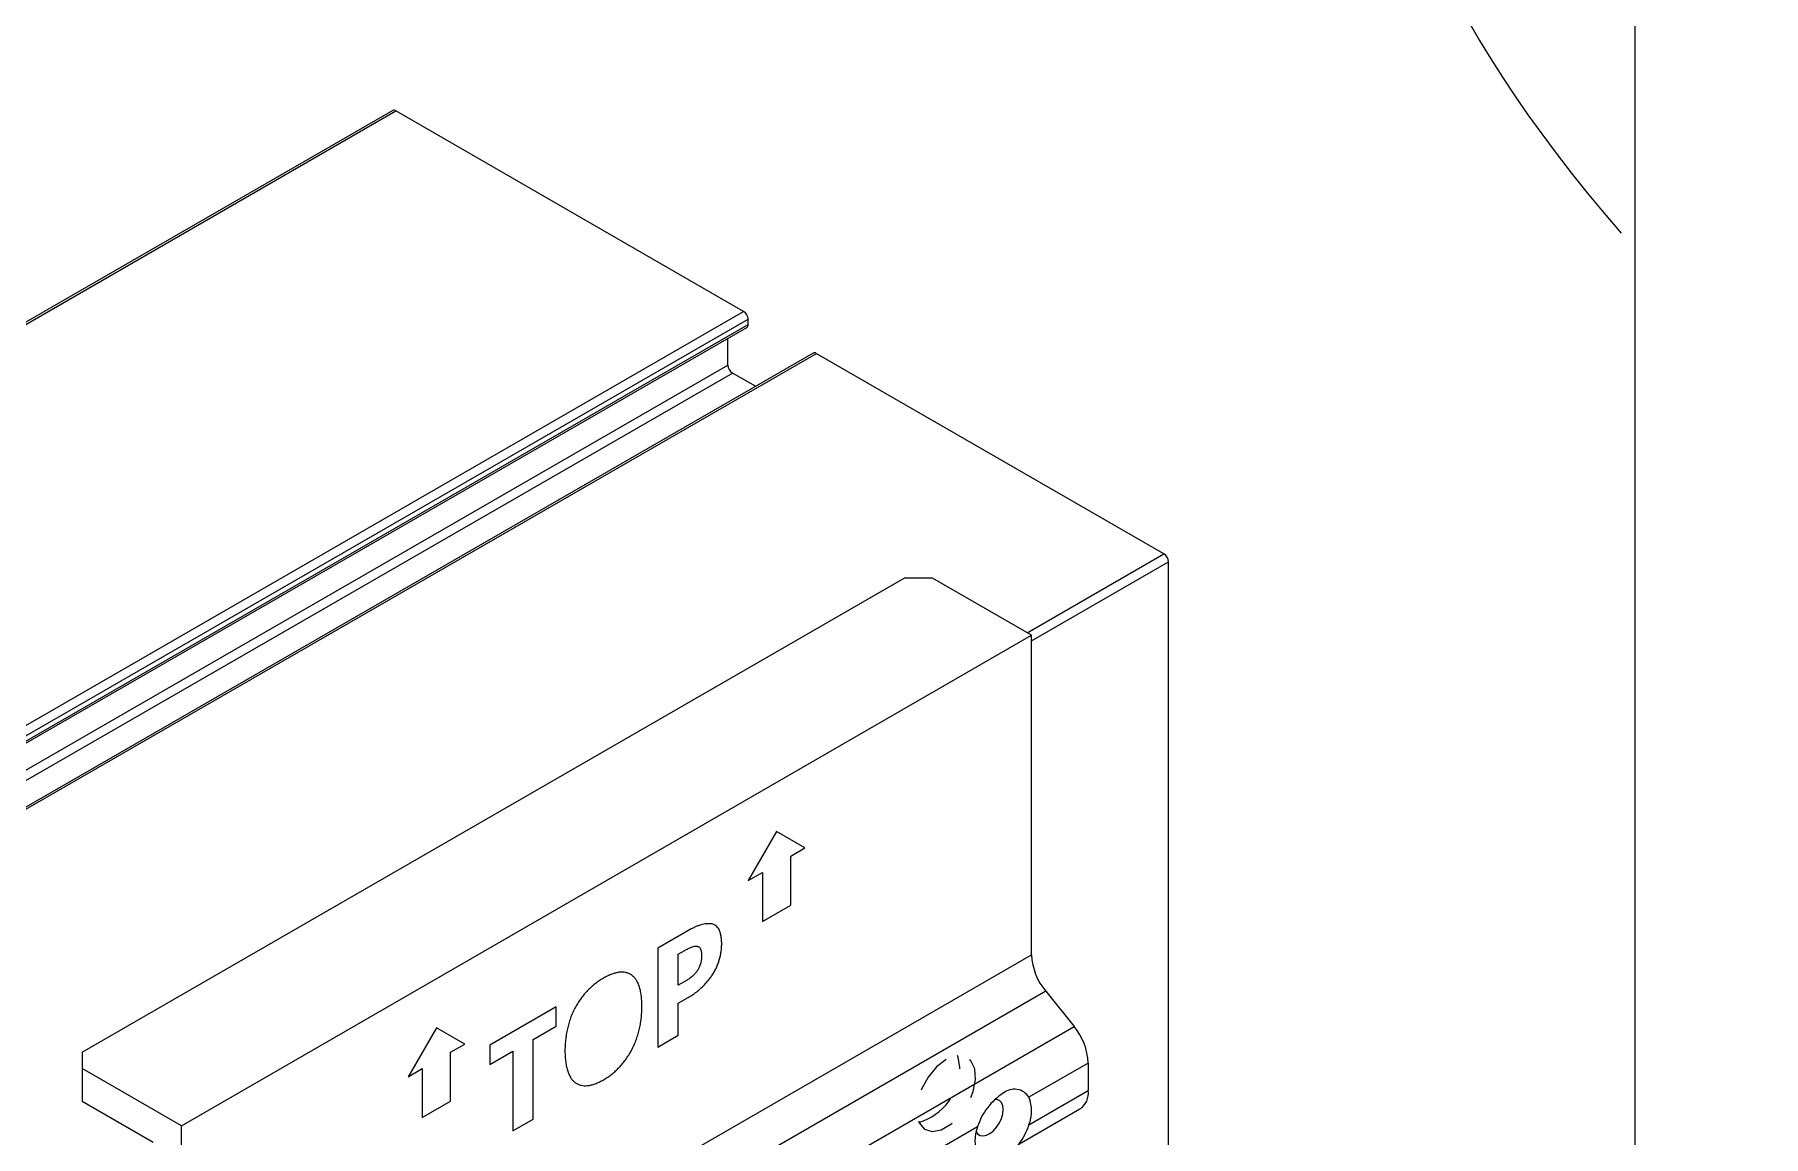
# Model space of a CAD drawing. Header units: inches. Extents: x -4.3 to 17.5, y -13.3 to 0.
# Drawn here: x 12.1 to 17.49, y -8.77 to -5.34 of the extents above; entities that cross this region are included whole.
import ezdxf

# ---------------------------------------------------------------- set-up
doc = ezdxf.new("R2010")
doc.units = ezdxf.units.IN
doc.header["$LTSCALE"] = 0.5
doc.header["$MEASUREMENT"] = 0
doc.linetypes.add('HIDDEN', pattern=[0.375, 0.25, -0.125])
doc.layers.add('Dimension', color=10, linetype='CONTINUOUS')
doc.layers.add('Housing', color=150, linetype='CONTINUOUS')
doc.layers.add('Jig', color=41, linetype='CONTINUOUS', lineweight=13)
doc.layers.add('Text-Unprinted', color=131, linetype='CONTINUOUS', plot=False)

msp = doc.modelspace()

# ---------------------------------------------------------------- linework, layer by layer
at = {"layer": 'Dimension', "transparency": 16777216}
for points in [[(11.067616, 0), (12.242966, -1.36695), (11.433224, -2.977638), (10.623481, -4.588327), (11.798832, -5.955277)], [(16.317616, 0), (17.492966, -1.36695), (16.683224, -2.977638), (15.873481, -4.588327), (17.048832, -5.955277)]]:
    msp.add_open_spline(points, degree=3, dxfattribs=at)
at = {"layer": 'Housing', "linetype": 'Continuous', "lineweight": 25, "transparency": 16777216}
for p, q in [((13.217941, -5.572223), (9.709756, -7.596888)), ((9.719644, -7.597683), (13.22794, -5.573213)), ((14.312244, -6.199168), (13.22794, -5.573213)), ((10.803405, -8.223325), (14.312357, -6.199241)), ((10.815386, -8.272287), (14.322243, -6.249151)), ((10.818056, -8.247522), (14.326386, -6.223802)), ((10.81809, -8.263833), (14.3264, -6.240125)), ((14.326386, -6.239994), (14.326386, -6.223663)), ((14.263188, -6.366819), (14.263188, -6.283242)), ((14.528961, -6.329059), (11.020776, -8.353724)), ((11.030196, -8.354163), (14.53908, -6.330118)), ((15.623264, -6.956004), (14.53896, -6.330049)), ((10.754892, -8.390681), (14.263194, -6.366946)), ((10.768535, -8.415458), (14.277446, -6.39138)), ((14.349225, -6.432818), (14.27733, -6.391314)), ((15.196664, -7.201956), (15.623264, -6.956004)), ((15.210335, -7.226723), (15.637406, -6.980499)), ((15.637406, -10.214001), (15.637406, -6.980499))]:
    msp.add_line(p, q, dxfattribs=at)
at = {"layer": 'Housing', "linetype": 'HIDDEN', "lineweight": 25, "transparency": 16777216, "flags": 128}
for points in [[(14.943919, -8.533792), (14.914071, -8.556774), (14.887458, -8.588769), (14.866963, -8.626309), (14.854808, -8.665327), (14.852309, -8.701594), (14.859737, -8.731179), (14.876288, -8.750878), (14.900168, -8.758556), (14.928789, -8.753379), (14.959049, -8.735911), (14.98767, -8.708042), (15.011549, -8.672794), (15.0281, -8.633986), (15.035529, -8.595823), (15.03303, -8.562441), (15.020874, -8.537458), (15.00038, -8.523581), (14.973766, -8.522313), (14.943919, -8.533792)], [(14.986345, -8.558302), (14.981364, -8.52671), (14.97927, -8.521548)]]:
    msp.add_lwpolyline(points, dxfattribs=at)
at = {"layer": 'Housing', "linetype": 'Continuous', "lineweight": 25, "transparency": 16777216}
for centre, radius, start, end in [((13.222082, -5.58139), 0.01006, 54.382425, 114.307116), ((14.295682, -6.22506), 0.030736, 2.605478, 57.394522), ((14.316586, -6.241076), 0.00986, 305.013309, 6.298767), ((14.533102, -6.338226), 0.01006, 54.382425, 114.307116), ((14.293893, -6.365422), 0.030736, 182.605478, 237.394522), ((15.606702, -6.981896), 0.030736, 2.604843, 57.395008)]:
    msp.add_arc(centre, radius, start, end, dxfattribs=at)
at = {"layer": 'Housing', "linetype": 'HIDDEN', "lineweight": 25, "transparency": 16777216}
msp.add_arc((14.80971, -8.560154), 0.176645, 286.226284, 0.60095, dxfattribs=at)
at = {"layer": 'Jig', "linetype": 'Continuous', "lineweight": 25, "transparency": 16777216}
for p, q in [((12.249326, -8.510999), (14.812588, -7.031259)), ((14.900976, -7.031259), (14.812588, -7.031259)), ((15.210335, -7.209848), (14.900976, -7.031259)), ((12.558685, -8.740614), (15.210335, -7.209848)), ((15.210335, -8.20684), (15.210335, -7.209848)), ((14.41484, -7.822179), (14.326452, -7.975273)), ((14.503229, -7.873222), (14.41484, -7.822179)), ((14.459034, -7.898734), (14.503229, -7.873222)), ((14.459034, -8.051836), (14.459034, -7.898734)), ((14.326452, -7.975273), (14.370646, -7.94976)), ((14.370646, -7.94976), (14.370646, -8.102861)), ((14.370646, -8.102861), (14.459034, -8.051836)), ((14.137843, -8.132519), (14.045082, -8.186001)), ((14.045082, -8.186001), (14.045082, -8.494669)), ((14.108623, -8.205391), (14.134272, -8.190585)), ((12.558685, -9.737605), (15.210335, -8.20684)), ((14.108623, -8.301748), (14.108623, -8.205391)), ((14.13584, -8.286036), (14.108623, -8.301748)), ((15.25453, -8.320746), (12.602879, -9.851511)), ((14.108623, -8.35782), (14.139482, -8.340005)), ((15.25453, -8.320746), (15.342918, -8.4307)), ((13.727945, -8.36908), (13.520619, -8.488767)), ((13.727945, -8.429507), (13.727945, -8.36908)), ((14.108623, -8.457987), (14.108623, -8.35782)), ((12.691267, -9.961465), (15.342918, -8.4307)), ((13.35418, -8.434486), (13.265792, -8.587579)), ((13.442568, -8.485528), (13.35418, -8.434486)), ((13.65585, -8.471127), (13.727945, -8.429507)), ((14.045082, -8.494669), (14.108623, -8.457987)), ((12.249326, -8.510999), (12.249326, -8.562024)), ((13.398374, -8.51104), (13.442568, -8.485528)), ((13.398374, -8.664142), (13.398374, -8.51104)), ((13.520619, -8.488767), (13.520619, -8.549194)), ((13.520619, -8.549194), (13.592715, -8.507574)), ((13.592715, -8.507574), (13.592715, -8.755814)), ((13.65585, -8.719368), (13.65585, -8.471127)), ((12.249326, -8.562024), (12.249326, -8.664092)), ((12.558685, -8.740614), (12.249326, -8.562024)), ((13.265792, -8.587579), (13.309986, -8.562066)), ((13.309986, -8.562066), (13.309986, -8.715167)), ((15.387112, -8.544606), (15.202053, -8.651438)), ((15.387112, -8.544606), (15.387112, -8.630883)), ((13.875082, -8.597163), (13.875082, -8.597162)), ((12.249326, -8.664092), (12.470297, -8.791656)), ((13.309986, -8.715167), (13.398374, -8.664142)), ((15.202053, -8.737716), (15.387112, -8.630883)), ((13.592715, -8.755814), (13.65585, -8.719368)), ((15.170604, -8.798153), (15.361219, -8.688114)), ((12.558685, -9.737605), (12.558685, -8.740614)), ((15.041841, -8.743926), (14.141393, -9.263744))]:
    msp.add_line(p, q, dxfattribs=at)
at = {"layer": 'Jig', "linetype": 'Continuous', "lineweight": 25, "transparency": 16777216, "flags": 128}
for points in [[(15.121947, -8.689796), (15.120559, -8.677905), (15.11648, -8.668366), (15.109969, -8.661775), (15.101433, -8.658549), (15.095927, -8.658298)], [(15.037471, -8.759556), (15.041999, -8.765945), (15.049582, -8.770893), (15.058936, -8.772348), (15.069472, -8.770219), (15.080528, -8.764639), (15.09141, -8.75596), (15.101433, -8.744727), (15.109969, -8.731645), (15.11648, -8.717537), (15.120559, -8.703289), (15.121947, -8.689796)]]:
    msp.add_lwpolyline(points, dxfattribs=at)
at = {"layer": 'Jig', "linetype": 'Continuous', "lineweight": 25, "transparency": 16777216}
for centre, radius, start, end in [((15.401994, -8.198005), 0.191862, 182.639287, 219.772072), ((15.195454, -8.553441), 0.191862, 2.639287, 39.772072), ((15.156516, -8.679727), 0.053608, 31.849598, 130.154327), ((15.227049, -8.801898), 0.194068, 122.790589, 162.619388), ((15.095233, -8.694577), 0.115202, 338.008868, 21.991132), ((15.327868, -8.638552), 0.059738, 303.936727, 7.375453), ((15.148661, -8.787065), 0.115202, 158.008868, 201.991132), ((15.016846, -8.679744), 0.194068, 302.790589, 342.619388)]:
    msp.add_arc(centre, radius, start, end, dxfattribs=at)
for points, knots in [([(14.244032, -8.172133), (14.243847, -8.167652), (14.243488, -8.158984), (14.241835, -8.147198), (14.239323, -8.136956), (14.235882, -8.128325), (14.23141, -8.121442), (14.226141, -8.116046), (14.219884, -8.112348), (14.212674, -8.11044), (14.20487, -8.109734), (14.196604, -8.110014), (14.187896, -8.111273), (14.178739, -8.113603), (14.169157, -8.116792), (14.159111, -8.121051), (14.148618, -8.126289), (14.141478, -8.130417), (14.137843, -8.132519)], [0, 0, 0, 0, 0.07589868, 0.14679792, 0.21254868, 0.2747356, 0.33362825, 0.39025223, 0.44619676, 0.50274123, 0.5600415, 0.61807683, 0.67692769, 0.73734286, 0.79940984, 0.86373385, 0.93062828, 1, 1, 1, 1]), ([(14.134272, -8.190585), (14.136111, -8.189549), (14.139702, -8.187528), (14.144931, -8.1849), (14.149835, -8.182808), (14.154388, -8.181261), (14.158594, -8.180248), (14.162428, -8.179819), (14.16597, -8.179811), (14.169141, -8.18042), (14.171983, -8.181608), (14.1744, -8.183514), (14.17647, -8.186028), (14.178224, -8.189154), (14.179473, -8.193079), (14.180409, -8.197594), (14.181023, -8.202727), (14.181071, -8.206504), (14.181097, -8.208465)], [0, 0, 0, 0, 0.078567141, 0.153421224, 0.223679878, 0.289674822, 0.351806106, 0.410552764, 0.466095522, 0.520556445, 0.572894263, 0.625867313, 0.679867272, 0.73578908, 0.795763527, 0.859295729, 0.926950354, 1, 1, 1, 1]), ([(14.139482, -8.340005), (14.142985, -8.337989), (14.149886, -8.334017), (14.160026, -8.326908), (14.169785, -8.319424), (14.179144, -8.311275), (14.188119, -8.302566), (14.196698, -8.293245), (14.20486, -8.283337), (14.212591, -8.272904), (14.219764, -8.261964), (14.226011, -8.250415), (14.231366, -8.238415), (14.235696, -8.225967), (14.239207, -8.213082), (14.24176, -8.199761), (14.243503, -8.185932), (14.243852, -8.176827), (14.244032, -8.172133)], [0, 0, 0, 0, 0.06625418, 0.1305074, 0.19272371, 0.25331388, 0.31303565, 0.37195716, 0.43052462, 0.48919227, 0.54778568, 0.60567671, 0.66445615, 0.72497444, 0.78767312, 0.85403404, 0.92475038, 1, 1, 1, 1]), ([(14.181097, -8.208465), (14.181085, -8.210515), (14.181063, -8.214485), (14.180572, -8.220523), (14.179792, -8.226364), (14.178522, -8.232068), (14.177006, -8.237575), (14.175077, -8.242907), (14.172724, -8.248028), (14.170121, -8.253028), (14.167049, -8.257811), (14.163664, -8.262459), (14.159906, -8.266893), (14.155784, -8.27108), (14.151303, -8.275104), (14.146473, -8.278948), (14.14128, -8.282745), (14.137689, -8.284918), (14.13584, -8.286036)], [0, 0, 0, 0, 0.07289813, 0.14122738, 0.20619672, 0.26770798, 0.32590514, 0.38278025, 0.43737884, 0.49131281, 0.5469995, 0.60292706, 0.66051825, 0.72127329, 0.78434257, 0.85199671, 0.92381186, 1, 1, 1, 1]), ([(13.875082, -8.279853), (13.870617, -8.282564), (13.861893, -8.287863), (13.849169, -8.297153), (13.837147, -8.307202), (13.825812, -8.318095), (13.815217, -8.329875), (13.805355, -8.342519), (13.796162, -8.355959), (13.787712, -8.370239), (13.780173, -8.385258), (13.773503, -8.400895), (13.767913, -8.417133), (13.763336, -8.433951), (13.75967, -8.451387), (13.75707, -8.469377), (13.755404, -8.487989), (13.755089, -8.500322), (13.754927, -8.506681)], [0, 0, 0, 0, 0.06502404, 0.12707058, 0.18663629, 0.24428201, 0.3007457, 0.35635223, 0.41227377, 0.46914428, 0.52689148, 0.58562858, 0.64641908, 0.70972261, 0.77623528, 0.84667603, 0.92094192, 1, 1, 1, 1]), ([(13.995119, -8.368021), (13.99498, -8.361858), (13.99471, -8.349885), (13.993044, -8.333262), (13.990419, -8.318341), (13.98677, -8.305169), (13.98219, -8.293638), (13.976602, -8.283852), (13.96993, -8.27592), (13.962398, -8.26959), (13.953924, -8.265124), (13.944819, -8.262086), (13.934876, -8.260979), (13.924313, -8.261269), (13.912963, -8.263543), (13.900986, -8.267204), (13.888268, -8.272646), (13.879545, -8.277414), (13.875082, -8.279853)], [0, 0, 0, 0, 0.0788202, 0.15314265, 0.22307399, 0.28963731, 0.35298906, 0.41382585, 0.47260768, 0.53039886, 0.58731268, 0.64322549, 0.69911923, 0.75574699, 0.81343661, 0.87283265, 0.93492645, 1, 1, 1, 1]), ([(13.875082, -8.597162), (13.879546, -8.594427), (13.888272, -8.58908), (13.900985, -8.579754), (13.912993, -8.569559), (13.924287, -8.558465), (13.934916, -8.546531), (13.944818, -8.533712), (13.953951, -8.519961), (13.962379, -8.505457), (13.969955, -8.4902), (13.976585, -8.47433), (13.98218, -8.457896), (13.986771, -8.440919), (13.990418, -8.423398), (13.993039, -8.405336), (13.994711, -8.386697), (13.99498, -8.374367), (13.995119, -8.368021)], [0, 0, 0, 0, 0.06463569, 0.12634022, 0.18539326, 0.24296327, 0.29932336, 0.35527939, 0.41133653, 0.46865517, 0.52671143, 0.58604599, 0.64722915, 0.71067823, 0.7773326, 0.84734263, 0.92143718, 1, 1, 1, 1]), ([(13.754927, -8.506681), (13.75509, -8.512852), (13.755408, -8.524842), (13.757062, -8.541563), (13.759687, -8.556597), (13.763333, -8.569906), (13.767924, -8.581584), (13.773519, -8.591557), (13.780149, -8.599774), (13.787728, -8.606277), (13.796154, -8.611083), (13.805333, -8.61419), (13.815195, -8.615668), (13.82582, -8.615304), (13.837128, -8.613368), (13.849161, -8.609662), (13.861891, -8.604311), (13.870617, -8.599582), (13.875082, -8.597163)], [0, 0, 0, 0, 0.078553158, 0.152627431, 0.222618296, 0.28925442, 0.352686138, 0.413852548, 0.473170877, 0.531211246, 0.588514199, 0.644778449, 0.700477999, 0.756822664, 0.814376921, 0.87369048, 0.935378114, 1, 1, 1, 1])]:
    msp.add_open_spline(points, degree=3, knots=knots, dxfattribs=at)
at = {"layer": 'Text-Unprinted', "ltscale": 0.5, "transparency": 16777216}
msp.add_lwpolyline([(17.09308, 0), (0, 0), (0, -13.277241), (17.09308, -13.277241)], close=True, dxfattribs=at)

doc.saveas('drawing.dxf')
